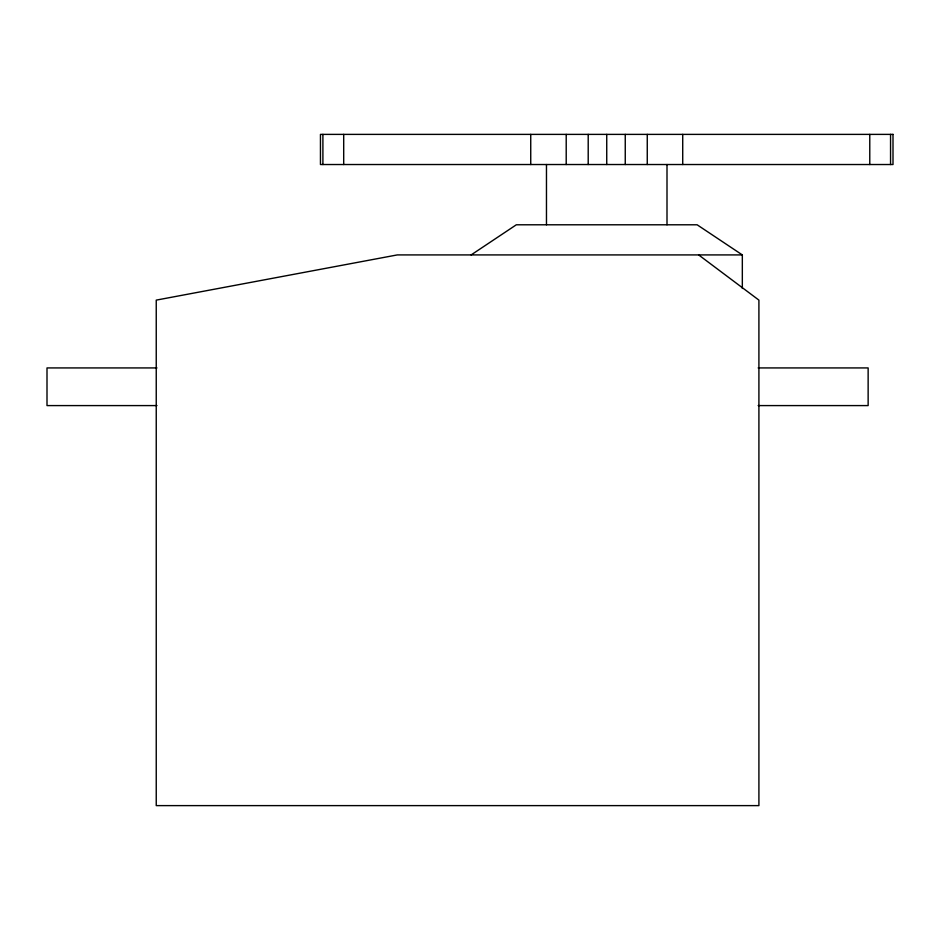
<?xml version="1.0" encoding="UTF-8"?>
<svg xmlns="http://www.w3.org/2000/svg" width="940" height="940" viewBox="0 0 940 940"><rect width="100%" height="100%" fill="white"/><g stroke="black" fill="none" stroke-linecap="round" stroke-linejoin="round"><path stroke-width="1.41" d="M471.128 254.916L516.33 224.789L697.127 224.789L742.33 254.916L742.33 288.463M742.33 254.916L397.303 254.916L156.24 300.118L156.24 805.615L758.909 805.615L758.909 300.118L698.643 254.916M156.968 367.928L47 367.928L47 405.587L156.968 405.587M758.169 367.928L868.137 367.928L868.137 405.587L758.169 405.587M890.556 134.385L890.556 164.524M869.77 134.385L869.77 164.524M682.722 134.385L682.722 164.524M667 164.524L667 224.789M647.261 134.385L647.261 164.524M625.253 134.385L625.253 164.524M606.735 134.385L606.735 164.524M588.205 134.385L588.205 164.524M566.209 134.385L566.209 164.524M546.469 164.524L546.469 224.789M530.736 134.385L530.736 164.524M343.699 134.385L343.699 164.524M322.902 134.385L322.902 164.524M893 134.385L320.458 134.385L320.458 164.524L893 164.524L893 134.385"/></g></svg>
